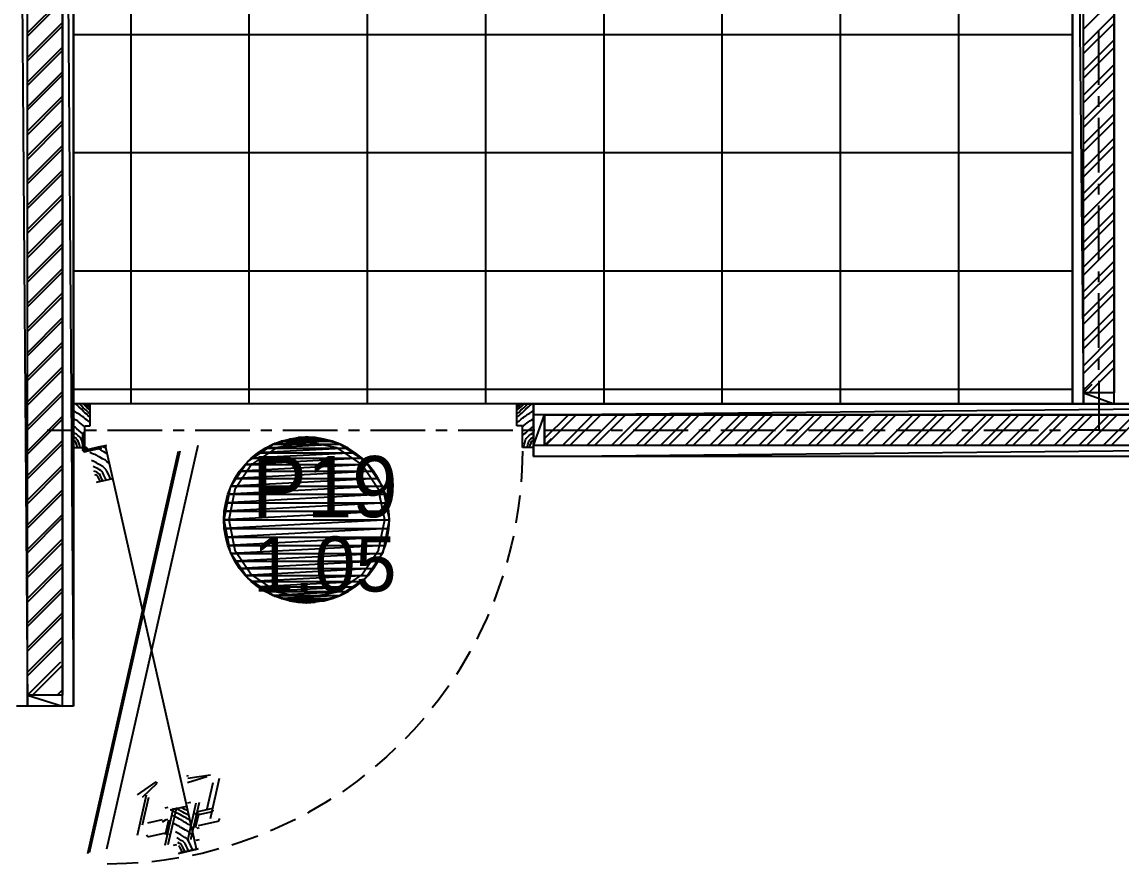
# Model space of a CAD drawing. Header units: millimetres. Extents: x 7649 to 34105, y 3983 to 25377.
# Drawn here: x 21166 to 23674, y 17007 to 18928 of the extents above; entities that cross this region are included whole.
import ezdxf

# ---------------------------------------------------------------- set-up
doc = ezdxf.new("R2010")
doc.units = ezdxf.units.MM

msp = doc.modelspace()

# ---------------------------------------------------------------- linework, layer by layer
at = {"layer": 'GEOMETRY', "color": 7}
for p, q in [((21153.79028, 20786.90139), (21178.66111, 17366.89722)), ((21153.79028, 20786.90139), (21178.66111, 17366.89722)), ((21178.66111, 17366.89722), (21178.66111, 20786.90139)), ((21258.56528, 17366.89722), (21258.56528, 20786.90139)), ((21258.56528, 20786.90139), (21283.96528, 17366.89722)), ((21258.56528, 20786.90139), (21283.96528, 17366.89722)), ((21283.96528, 17366.89722), (21283.96528, 20786.90139)), ((21415.19861, 18056.93056), (21415.19861, 20636.61806)), ((21685.07361, 18056.93056), (21685.07361, 20636.61806)), ((21954.94861, 18056.93056), (21954.94861, 20636.61806)), ((22224.82361, 18056.93056), (22224.82361, 20636.61806)), ((22494.69861, 18056.93056), (22494.69861, 20636.61806)), ((22764.57361, 18056.93056), (22764.57361, 20636.61806)), ((23034.44861, 18056.93056), (23034.44861, 20636.61806)), ((23304.32361, 18056.93056), (23304.32361, 20636.61806)), ((23563.61528, 18056.93056), (23563.61528, 20636.61806)), ((23563.61528, 20636.61806), (23589.01528, 18056.93056)), ((23563.61528, 20636.61806), (23589.01528, 18056.93056)), ((23589.01528, 18056.93056), (23589.01528, 20636.61806)), ((23658.86528, 18056.93056), (23658.86528, 20636.61806)), ((21178.66111, 18903.06806), (21258.56528, 18982.97222)), ((21178.66111, 18895.65972), (21258.56528, 18975.56389)), ((23589.01528, 18912.06389), (23658.86528, 18981.91389)), ((23589.01528, 18873.43472), (23658.86528, 18943.81389)), ((21178.66111, 18846.97639), (21258.56528, 18926.88056)), ((21178.66111, 18839.56806), (21258.56528, 18919.47222)), ((23589.01528, 18855.97222), (23658.86528, 18925.82222)), ((21283.96528, 18899.89306), (23563.61528, 18899.89306)), ((23589.01528, 18817.34306), (23658.86528, 18887.19306)), ((23623.94028, 18784.53472), (23623.94028, 18909.41806)), ((21178.66111, 18790.88472), (21258.56528, 18870.78889)), ((21178.66111, 18783.47639), (21258.56528, 18863.38056)), ((23589.01528, 18799.88056), (23658.86528, 18869.73056)), ((21178.66111, 18734.79306), (21258.56528, 18814.69722)), ((23589.01528, 18761.25139), (23658.86528, 18831.10139)), ((23589.01528, 18743.78889), (23658.86528, 18813.63889)), ((21178.66111, 18727.38472), (21258.56528, 18807.28889)), ((23589.01528, 18705.15972), (23658.86528, 18775.00972)), ((21178.66111, 18678.70139), (21258.56528, 18758.60556)), ((21178.66111, 18670.76389), (21258.56528, 18751.19722)), ((23589.01528, 18687.69722), (23658.86528, 18757.54722)), ((23623.94028, 18734.26389), (23623.94028, 18759.13472)), ((23589.01528, 18649.06806), (23658.86528, 18718.91806)), ((21178.66111, 18622.60972), (21258.56528, 18702.51389)), ((21178.66111, 18614.67222), (21258.56528, 18695.10556)), ((23589.01528, 18631.60556), (23658.86528, 18701.45556)), ((23623.94028, 18584.50972), (23623.94028, 18709.39306)), ((23589.01528, 18592.97639), (23658.86528, 18662.82639)), ((21178.66111, 18566.51806), (21258.56528, 18646.42222)), ((21178.66111, 18558.58056), (21258.56528, 18638.48472)), ((23589.01528, 18574.98472), (23658.86528, 18645.36389)), ((21283.96528, 18630.01806), (23563.61528, 18630.01806)), ((21178.66111, 18510.42639), (21258.56528, 18590.33056)), ((23589.01528, 18536.88472), (23658.86528, 18606.73472)), ((23589.01528, 18518.89306), (23658.86528, 18589.27222)), ((21178.66111, 18502.48889), (21258.56528, 18582.39306)), ((23589.01528, 18480.79306), (23658.86528, 18550.64306)), ((23623.94028, 18534.23889), (23623.94028, 18559.10972)), ((21178.66111, 18454.33472), (21258.56528, 18534.23889)), ((21178.66111, 18446.39722), (21258.56528, 18526.30139)), ((23589.01528, 18462.80139), (23658.86528, 18533.18056)), ((23589.01528, 18424.70139), (23658.86528, 18494.55139)), ((23623.94028, 18384.48472), (23623.94028, 18509.36806)), ((21178.66111, 18398.24306), (21258.56528, 18478.14722)), ((21178.66111, 18390.30556), (21258.56528, 18470.20972)), ((23589.01528, 18406.70972), (23658.86528, 18477.08889)), ((23589.01528, 18368.60972), (23658.86528, 18438.45972)), ((21178.66111, 18342.15139), (21258.56528, 18422.05556)), ((21178.66111, 18334.21389), (21258.56528, 18414.11806)), ((23589.01528, 18350.61806), (23658.86528, 18420.46806)), ((21178.66111, 18286.05972), (21258.56528, 18365.96389)), ((23589.01528, 18312.51806), (23658.86528, 18382.36806)), ((23589.01528, 18294.52639), (23658.86528, 18364.37639)), ((21178.66111, 18278.12222), (21258.56528, 18358.02639)), ((21283.96528, 18360.14306), (23563.61528, 18360.14306)), ((23623.94028, 18334.21389), (23623.94028, 18359.08472)), ((23589.01528, 18256.42639), (23658.86528, 18326.27639)), ((21178.66111, 18229.43889), (21258.56528, 18309.87222)), ((21178.66111, 18222.03056), (21258.56528, 18301.93472)), ((23589.01528, 18238.43472), (23658.86528, 18308.28472)), ((23623.94028, 18184.45972), (23623.94028, 18309.34306)), ((23589.01528, 18199.80556), (23658.86528, 18270.18472)), ((21178.66111, 18173.34722), (21258.56528, 18253.78056)), ((21178.66111, 18165.93889), (21258.56528, 18245.84306)), ((23589.01528, 18182.34306), (23658.86528, 18252.19306)), ((23589.01528, 18143.71389), (23658.86528, 18214.09306)), ((21178.66111, 18117.25556), (21258.56528, 18197.68889)), ((21178.66111, 18109.84722), (21258.56528, 18189.75139)), ((23589.01528, 18126.25139), (23658.86528, 18196.10139)), ((21178.66111, 18061.16389), (21258.56528, 18141.06806)), ((23589.01528, 18087.62222), (23658.86528, 18158.00139)), ((23600.65694, 18081.80139), (23658.86528, 18140.00972)), ((23623.94028, 18134.18889), (23623.94028, 18159.05972)), ((21178.66111, 18053.75556), (21258.56528, 18133.65972)), ((21178.66111, 18005.07222), (21258.56528, 18084.97639)), ((21283.96528, 18090.26806), (23563.61528, 18090.26806)), ((23589.01528, 18081.80139), (23608.59444, 18101.90972)), ((23623.94028, 18109.31806), (23623.94028, 17996.60556)), ((21178.66111, 17997.66389), (21258.56528, 18077.56806)), ((23589.01528, 18056.93056), (23589.01528, 18081.80139)), ((23589.01528, 18081.80139), (23658.86528, 18056.93056)), ((23589.01528, 18081.80139), (23658.86528, 18056.93056)), ((23658.86528, 18081.80139), (23589.01528, 18081.80139)), ((23656.74861, 18081.80139), (23658.86528, 18083.91806)), ((23658.86528, 18056.93056), (23658.86528, 18081.80139)), ((21322.06528, 18056.93056), (21283.96528, 18056.93056)), ((21283.96528, 18056.93056), (21283.96528, 17956.91806)), ((21288.19861, 18038.40972), (21283.96528, 18041.58472)), ((21295.60694, 18050.05139), (21288.19861, 18056.93056)), ((21291.90278, 18035.76389), (21288.19861, 18038.40972)), ((21295.07778, 18033.64722), (21291.90278, 18035.76389)), ((21301.95694, 18044.23056), (21295.60694, 18050.05139)), ((21301.95694, 18052.16806), (21297.19444, 18056.93056)), ((21306.19028, 18047.93472), (21301.95694, 18052.16806)), ((21306.71944, 18039.46806), (21301.95694, 18044.23056)), ((21310.95278, 18051.63889), (21305.66111, 18056.93056)), ((21309.89444, 18044.75972), (21306.19028, 18047.93472)), ((21310.42361, 18035.76389), (21306.71944, 18039.46806)), ((21313.06944, 18042.11389), (21309.89444, 18044.75972)), ((21314.12778, 18033.11806), (21310.42361, 18035.76389)), ((21315.18611, 18047.93472), (21310.95278, 18051.63889)), ((21317.30278, 18051.63889), (21311.48194, 18056.93056)), ((21317.83194, 18037.35139), (21313.06944, 18042.11389)), ((21318.89028, 18044.75972), (21315.18611, 18047.93472)), ((21317.30278, 18052.69722), (21322.06528, 18056.93056)), ((21322.06528, 18047.40556), (21317.30278, 18051.63889)), ((21322.06528, 18034.17639), (21317.83194, 18037.35139)), ((21322.06528, 18042.11389), (21318.89028, 18044.75972)), ((21322.06528, 18006.65972), (21322.06528, 18056.93056)), ((22295.73194, 18006.65972), (22295.73194, 18056.93056)), ((22295.73194, 18056.93056), (22333.83194, 18056.93056)), ((22295.73194, 18052.69722), (22299.96528, 18056.93056)), ((22295.73194, 18047.40556), (22300.49444, 18051.63889)), ((22295.73194, 18042.11389), (22298.90694, 18044.75972)), ((22295.73194, 18034.17639), (22299.96528, 18037.35139)), ((22298.90694, 18044.75972), (22302.08194, 18047.93472)), ((22299.96528, 18037.35139), (22304.72778, 18042.11389)), ((22300.49444, 18051.63889), (22306.31528, 18056.93056)), ((22302.08194, 18047.93472), (22306.84444, 18051.63889)), ((22303.66944, 18033.11806), (22306.84444, 18035.76389)), ((22304.72778, 18042.11389), (22307.90278, 18044.75972)), ((22306.84444, 18051.63889), (22312.13611, 18056.93056)), ((22306.84444, 18035.76389), (22311.07778, 18039.46806)), ((22307.90278, 18044.75972), (22311.60694, 18047.93472)), ((22311.07778, 18039.46806), (22315.84028, 18044.23056)), ((22311.60694, 18047.93472), (22315.84028, 18052.16806)), ((22315.84028, 18052.16806), (22320.60278, 18056.93056)), ((22315.84028, 18044.23056), (22322.19028, 18050.05139)), ((22322.19028, 18050.05139), (22329.59861, 18056.93056)), ((22322.19028, 18033.64722), (22325.36528, 18035.76389)), ((22325.36528, 18035.76389), (22329.59861, 18038.40972)), ((22329.59861, 18038.40972), (22333.83194, 18041.58472)), ((22333.83194, 18031.53056), (24914.04861, 18056.93056)), ((22333.83194, 18031.53056), (24914.04861, 18056.93056)), ((24914.04861, 18056.93056), (22333.83194, 18056.93056)), ((22333.83194, 18056.93056), (22333.83194, 18031.53056)), ((22333.83194, 18056.93056), (22333.83194, 17956.91806)), ((23589.01528, 18056.93056), (23563.61528, 18056.93056)), ((23658.86528, 18056.93056), (23589.01528, 18056.93056)), ((23683.73611, 18056.93056), (23658.86528, 18056.93056)), ((21178.66111, 17948.98056), (21258.56528, 18028.88472)), ((21178.66111, 17941.57222), (21258.56528, 18021.47639)), ((21288.19861, 18020.41806), (21283.96528, 18023.06389)), ((21291.37361, 18018.83056), (21288.19861, 18020.41806)), ((21292.96111, 18017.77222), (21291.37361, 18018.83056)), ((21294.01944, 18017.24306), (21292.96111, 18017.77222)), ((21294.54861, 18016.71389), (21294.01944, 18017.24306)), ((21295.07778, 18016.18472), (21294.54861, 18016.71389)), ((21298.25278, 18032.05972), (21295.07778, 18033.64722)), ((21296.13611, 18015.12639), (21295.07778, 18016.18472)), ((21298.25278, 18013.53889), (21296.13611, 18015.12639)), ((21301.95694, 18029.41389), (21298.25278, 18032.05972)), ((21301.95694, 18010.36389), (21298.25278, 18013.53889)), ((21304.60278, 18027.82639), (21301.95694, 18029.41389)), ((21305.66111, 18007.18889), (21301.95694, 18010.36389)), ((21305.66111, 18026.76806), (21304.60278, 18027.82639)), ((21306.19028, 18026.23889), (21305.66111, 18026.76806)), ((21306.71944, 18025.70972), (21306.19028, 18026.23889)), ((21308.30694, 18024.65139), (21306.71944, 18025.70972)), ((21311.48194, 18022.00556), (21308.30694, 18024.65139)), ((21314.65694, 18019.35972), (21311.48194, 18022.00556)), ((21316.77361, 18030.47222), (21314.12778, 18033.11806)), ((21316.24444, 18018.30139), (21314.65694, 18019.35972)), ((21316.77361, 18017.77222), (21316.24444, 18018.30139)), ((21322.06528, 18026.23889), (21316.77361, 18030.47222)), ((21317.30278, 18017.24306), (21316.77361, 18017.77222)), ((21318.89028, 18016.18472), (21317.30278, 18017.24306)), ((21319.94861, 18015.12639), (21318.89028, 18016.18472)), ((21322.06528, 18013.53889), (21319.94861, 18015.12639)), ((22295.73194, 18026.23889), (22301.02361, 18030.47222)), ((22295.73194, 18013.53889), (22297.84861, 18015.12639)), ((22297.84861, 18015.12639), (22298.90694, 18016.18472)), ((22298.90694, 18016.18472), (22299.96528, 18017.24306)), ((22299.96528, 18017.24306), (22300.49444, 18017.77222)), ((22300.49444, 18017.77222), (22301.55278, 18018.30139)), ((22301.02361, 18030.47222), (22303.66944, 18033.11806)), ((22301.55278, 18018.30139), (22303.14028, 18019.35972)), ((22303.14028, 18019.35972), (22305.78611, 18022.00556)), ((22305.78611, 18022.00556), (22308.96111, 18024.65139)), ((22308.96111, 18024.65139), (22310.54861, 18025.70972)), ((22310.54861, 18025.70972), (22311.07778, 18026.23889)), ((22311.07778, 18026.23889), (22311.60694, 18026.76806)), ((22311.60694, 18026.76806), (22313.19444, 18027.82639)), ((22311.60694, 18007.18889), (22315.31111, 18010.36389)), ((22313.19444, 18027.82639), (22315.84028, 18029.41389)), ((22315.31111, 18010.36389), (22319.54444, 18013.53889)), ((22315.84028, 18029.41389), (22319.54444, 18032.05972)), ((22319.54444, 18032.05972), (22322.19028, 18033.64722)), ((22319.54444, 18013.53889), (22321.13194, 18015.12639)), ((22321.13194, 18015.12639), (22322.19028, 18016.18472)), ((22322.19028, 18016.18472), (22322.71944, 18016.18472)), ((22322.71944, 18016.18472), (22323.24861, 18016.71389)), ((22323.24861, 18016.71389), (22323.77778, 18017.24306)), ((22323.77778, 18017.24306), (22324.83611, 18017.77222)), ((22324.83611, 18017.77222), (22326.42361, 18018.83056)), ((22326.42361, 18018.83056), (22329.59861, 18020.41806)), ((22329.59861, 18020.41806), (22333.83194, 18023.06389)), ((22333.83194, 17961.68056), (22358.70278, 18031.53056)), ((22333.83194, 17961.68056), (22358.70278, 18031.53056)), ((22358.70278, 18031.53056), (22333.83194, 18031.53056)), ((22333.83194, 18031.53056), (22333.83194, 17961.68056)), ((24914.04861, 18031.53056), (22333.83194, 18031.53056)), ((22358.70278, 18031.53056), (22358.70278, 17961.68056)), ((22358.70278, 17977.55556), (22413.20694, 18031.53056)), ((22360.81944, 17961.68056), (22430.66944, 18031.53056)), ((22399.44861, 17961.68056), (22469.29861, 18031.53056)), ((22416.91111, 17961.68056), (22487.29028, 18031.53056)), ((22455.54028, 17961.68056), (22525.39028, 18031.53056)), ((22473.00278, 17961.68056), (22543.38194, 18031.53056)), ((22511.63194, 17961.68056), (22581.48194, 18031.53056)), ((22529.09444, 17961.68056), (22599.47361, 18031.53056)), ((22567.72361, 17961.68056), (22637.57361, 18031.53056)), ((22585.18611, 17961.68056), (22655.56528, 18031.53056)), ((22623.81528, 17961.68056), (22693.66528, 18031.53056)), ((22641.80694, 17961.68056), (22711.65694, 18031.53056)), ((22679.90694, 17961.68056), (22749.75694, 18031.53056)), ((22697.89861, 17961.68056), (22767.74861, 18031.53056)), ((22735.99861, 17961.68056), (22805.84861, 18031.53056)), ((22753.99028, 17961.68056), (22823.84028, 18031.53056)), ((22792.09028, 17961.68056), (22862.46944, 18031.53056)), ((22810.08194, 17961.68056), (22879.93194, 18031.53056)), ((22848.18194, 17961.68056), (22918.56111, 18031.53056)), ((22866.17361, 17961.68056), (22936.02361, 18031.53056)), ((22904.27361, 17961.68056), (22974.65278, 18031.53056)), ((22922.26528, 17961.68056), (22992.11528, 18031.53056)), ((22960.36528, 17961.68056), (23030.74444, 18031.53056)), ((22978.35694, 17961.68056), (23048.20694, 18031.53056)), ((23016.98611, 17961.68056), (23086.83611, 18031.53056)), ((23034.44861, 17961.68056), (23104.29861, 18031.53056)), ((23073.07778, 17961.68056), (23142.92778, 18031.53056)), ((23090.54028, 17961.68056), (23160.39028, 18031.53056)), ((23129.16944, 17961.68056), (23199.01944, 18031.53056)), ((23146.63194, 17961.68056), (23216.48194, 18031.53056)), ((23185.26111, 17961.68056), (23255.11111, 18031.53056)), ((23202.72361, 17961.68056), (23272.57361, 18031.53056)), ((23241.35278, 17961.68056), (23311.20278, 18031.53056)), ((23258.81528, 17961.68056), (23329.19444, 18031.53056)), ((23297.44444, 17961.68056), (23367.29444, 18031.53056)), ((23314.90694, 17961.68056), (23385.28611, 18031.53056)), ((23353.53611, 17961.68056), (23423.38611, 18031.53056)), ((23370.99861, 17961.68056), (23441.37778, 18031.53056)), ((23409.62778, 17961.68056), (23479.47778, 18031.53056)), ((23427.09028, 17961.68056), (23497.46944, 18031.53056)), ((23465.71944, 17961.68056), (23535.56944, 18031.53056)), ((23483.71111, 17961.68056), (23553.56111, 18031.53056)), ((23521.81111, 17961.68056), (23591.66111, 18031.53056)), ((23539.80278, 17961.68056), (23609.65278, 18031.53056)), ((23577.90278, 17961.68056), (23647.75278, 18031.53056)), ((23595.89444, 17961.68056), (23665.74444, 18031.53056)), ((23633.99444, 17961.68056), (23704.37361, 18031.53056)), ((23651.98611, 17961.68056), (23721.83611, 18031.53056)), ((21223.64028, 17996.60556), (21286.08194, 17996.60556)), ((21286.61111, 18003.48472), (21283.96528, 18005.07222)), ((21287.14028, 17989.19722), (21283.96528, 17991.31389)), ((21288.19861, 18002.42639), (21286.61111, 18003.48472)), ((21290.31528, 17987.60972), (21287.14028, 17989.19722)), ((21291.37361, 17999.78056), (21288.19861, 18002.42639)), ((21294.01944, 17984.43472), (21290.31528, 17987.60972)), ((21296.13611, 17995.54722), (21291.37361, 17999.78056)), ((21296.66528, 17982.31806), (21294.01944, 17984.43472)), ((21305.13194, 17988.13889), (21296.13611, 17995.54722)), ((21309.36528, 17990.25556), (21305.13194, 17990.25556)), ((21305.13194, 17952.15556), (21305.13194, 17990.25556)), ((21309.36528, 18004.54306), (21305.66111, 18007.18889)), ((21309.36528, 17990.25556), (21309.36528, 18006.65972)), ((21309.36528, 18006.65972), (21322.06528, 18006.65972)), ((21309.36528, 17947.39306), (21309.36528, 17990.25556)), ((21311.48194, 17996.60556), (21336.35278, 17996.60556)), ((21361.22361, 17996.60556), (21486.10694, 17996.60556)), ((21511.50694, 17996.60556), (21536.37778, 17996.60556)), ((21561.24861, 17996.60556), (21686.13194, 17996.60556)), ((21711.53194, 17996.60556), (21736.40278, 17996.60556)), ((21761.27361, 17996.60556), (21886.15694, 17996.60556)), ((21911.55694, 17996.60556), (21936.42778, 17996.60556)), ((21961.29861, 17996.60556), (22086.18194, 17996.60556)), ((22111.05278, 17996.60556), (22136.45278, 17996.60556)), ((22161.32361, 17996.60556), (22286.20694, 17996.60556)), ((22308.43194, 18006.65972), (22295.73194, 18006.65972)), ((22308.43194, 18004.54306), (22311.60694, 18007.18889)), ((22308.43194, 17956.91806), (22308.43194, 18006.65972)), ((22308.43194, 17984.43472), (22312.13611, 17988.13889)), ((22311.07778, 17996.60556), (22336.47778, 17996.60556)), ((22312.13611, 17988.13889), (22315.84028, 17990.78472)), ((22315.84028, 17990.78472), (22321.13194, 17995.54722)), ((22321.13194, 17995.54722), (22326.42361, 17999.78056)), ((22321.13194, 17982.31806), (22323.77778, 17984.43472)), ((22323.77778, 17984.43472), (22327.48194, 17987.60972)), ((22326.42361, 17999.78056), (22329.06944, 18002.42639)), ((22327.48194, 17987.60972), (22330.65694, 17989.19722)), ((22329.06944, 18002.42639), (22331.18611, 18003.48472)), ((22330.65694, 17989.19722), (22333.83194, 17991.31389)), ((22331.18611, 18003.48472), (22333.83194, 18005.07222)), ((22361.34861, 17996.60556), (22486.23194, 17996.60556)), ((22511.10278, 17996.60556), (22536.50278, 17996.60556)), ((22561.37361, 17996.60556), (22686.25694, 17996.60556)), ((22711.12778, 17996.60556), (22736.52778, 17996.60556)), ((22761.39861, 17996.60556), (22886.28194, 17996.60556)), ((22911.15278, 17996.60556), (22936.55278, 17996.60556)), ((22961.42361, 17996.60556), (23086.30694, 17996.60556)), ((23111.17778, 17996.60556), (23136.04861, 17996.60556)), ((23161.44861, 17996.60556), (23286.33194, 17996.60556)), ((23311.20278, 17996.60556), (23336.07361, 17996.60556)), ((23361.47361, 17996.60556), (23486.35694, 17996.60556)), ((23511.22778, 17996.60556), (23536.09861, 17996.60556)), ((23623.94028, 17996.60556), (23561.49861, 17996.60556)), ((23623.94028, 17996.60556), (23686.38194, 17996.60556)), ((21178.66111, 17892.88889), (21258.56528, 17972.79306)), ((21178.66111, 17885.48056), (21258.56528, 17965.38472)), ((21285.55278, 17980.73056), (21283.96528, 17981.25972)), ((21286.08194, 17972.79306), (21283.96528, 17973.32222)), ((21286.08194, 17980.73056), (21285.55278, 17980.73056)), ((21286.61111, 17980.20139), (21286.08194, 17980.73056)), ((21287.14028, 17971.73472), (21286.08194, 17972.79306)), ((21287.14028, 17979.67222), (21286.61111, 17980.20139)), ((21287.66944, 17979.14306), (21287.14028, 17979.67222)), ((21288.19861, 17971.20556), (21287.14028, 17971.73472)), ((21289.25694, 17978.08472), (21287.66944, 17979.14306)), ((21288.19861, 17970.67639), (21288.19861, 17971.20556)), ((21288.72778, 17969.61806), (21288.19861, 17970.67639)), ((21289.78611, 17966.97222), (21288.72778, 17969.61806)), ((21290.84444, 17976.49722), (21289.25694, 17978.08472)), ((21290.31528, 17964.32639), (21289.78611, 17966.97222)), ((21292.96111, 17956.91806), (21290.31528, 17964.32639)), ((21293.49028, 17973.85139), (21290.84444, 17976.49722)), ((21294.54861, 17971.73472), (21293.49028, 17973.85139)), ((21295.60694, 17968.03056), (21294.54861, 17971.73472)), ((21297.19444, 17963.26806), (21295.60694, 17968.03056)), ((21298.78194, 17980.20139), (21296.66528, 17982.31806)), ((21298.78194, 17956.91806), (21297.19444, 17963.26806)), ((21300.89861, 17977.55556), (21298.78194, 17980.20139)), ((21302.48611, 17973.85139), (21300.89861, 17977.55556)), ((21305.13194, 17963.26806), (21302.48611, 17973.85139)), ((21315.18611, 17952.68472), (21360.16528, 17962.73889)), ((21315.18611, 17952.68472), (21347.99444, 17960.09306)), ((21347.99444, 17959.03472), (21356.46111, 17961.15139)), ((21348.52361, 17956.38889), (21347.99444, 17960.09306)), ((21354.87361, 17957.44722), (21350.64028, 17959.56389)), ((21564.42361, 17040.93056), (21356.46111, 17961.15139)), ((21360.16528, 17040.93056), (21568.65694, 17962.73889)), ((21742.40619, 17966.39322), (21682.27404, 17925.85096)), ((21892.50694, 17964.32639), (21721.58611, 17955.33056)), ((21721.58611, 17955.33056), (21739.04861, 17964.32639)), ((21892.50694, 17964.32639), (21721.58611, 17955.33056)), ((21873.98611, 17971.73472), (21739.04861, 17964.32639)), ((21739.04861, 17964.32639), (21757.56944, 17971.73472)), ((21873.98611, 17971.73472), (21739.04861, 17964.32639)), ((21739.04861, 17964.32639), (21892.50694, 17964.32639)), ((21739.04861, 17964.32639), (21892.50694, 17964.32639)), ((21816.04236, 17981.25972), (21742.40619, 17966.39322)), ((21816.04236, 17970.14722), (21746.7316, 17956.15402)), ((21854.93611, 17976.49722), (21757.56944, 17971.73472)), ((21757.56944, 17971.73472), (21776.61944, 17976.49722)), ((21854.93611, 17976.49722), (21757.56944, 17971.73472)), ((21757.56944, 17971.73472), (21873.98611, 17971.73472)), ((21757.56944, 17971.73472), (21873.98611, 17971.73472)), ((21835.35694, 17979.67222), (21776.61944, 17976.49722)), ((21776.61944, 17976.49722), (21796.19861, 17979.67222)), ((21835.35694, 17979.67222), (21776.61944, 17976.49722)), ((21776.61944, 17976.49722), (21854.93611, 17976.49722)), ((21776.61944, 17976.49722), (21854.93611, 17976.49722)), ((21815.77778, 17980.73056), (21796.19861, 17979.67222)), ((21796.19861, 17979.67222), (21835.35694, 17979.67222)), ((21796.19861, 17979.67222), (21835.35694, 17979.67222)), ((21835.35694, 17979.67222), (21815.77778, 17980.73056)), ((21889.67853, 17966.39322), (21816.04236, 17981.25972)), ((21885.35312, 17956.15402), (21816.04236, 17970.14722)), ((21854.93611, 17976.49722), (21835.35694, 17979.67222)), ((21873.98611, 17971.73472), (21854.93611, 17976.49722)), ((21892.50694, 17964.32639), (21873.98611, 17971.73472)), ((21949.81068, 17925.85096), (21889.67853, 17966.39322)), ((21910.49861, 17955.33056), (21892.50694, 17964.32639)), ((22310.54861, 17956.91806), (22312.13611, 17963.26806)), ((22312.13611, 17963.26806), (22313.72361, 17968.03056)), ((22313.72361, 17968.03056), (22314.78194, 17971.73472)), ((22314.78194, 17971.73472), (22315.31111, 17974.38056)), ((22315.31111, 17974.38056), (22316.89861, 17977.55556)), ((22316.89861, 17977.55556), (22319.01528, 17980.20139)), ((22319.01528, 17980.20139), (22321.13194, 17982.31806)), ((22319.01528, 17956.91806), (22320.60278, 17963.26806)), ((22320.60278, 17963.26806), (22322.19028, 17968.03056)), ((22322.19028, 17968.03056), (22323.24861, 17971.73472)), ((22323.24861, 17971.73472), (22324.30694, 17973.85139)), ((22324.30694, 17973.85139), (22326.42361, 17976.49722)), ((22324.83611, 17956.91806), (22326.95278, 17964.32639)), ((22326.42361, 17976.49722), (22328.54028, 17978.08472)), ((22326.95278, 17964.32639), (22328.01111, 17966.97222)), ((22328.01111, 17966.97222), (22328.54028, 17969.61806)), ((22328.54028, 17978.08472), (22329.59861, 17979.14306)), ((22328.54028, 17969.61806), (22329.06944, 17970.67639)), ((22329.06944, 17970.67639), (22329.59861, 17971.20556)), ((22329.59861, 17979.14306), (22330.65694, 17979.67222)), ((22329.59861, 17971.20556), (22330.65694, 17971.73472)), ((22330.65694, 17979.67222), (22331.18611, 17980.20139)), ((22330.65694, 17971.73472), (22331.71528, 17972.79306)), ((22331.18611, 17980.20139), (22331.71528, 17980.73056)), ((22331.71528, 17980.73056), (22332.24444, 17980.73056)), ((22331.71528, 17972.79306), (22333.83194, 17973.32222)), ((22332.24444, 17980.73056), (22333.83194, 17981.25972)), ((22333.83194, 17936.80972), (24914.04861, 17961.68056)), ((22333.83194, 17936.80972), (24914.04861, 17961.68056)), ((24914.04861, 17961.68056), (22333.83194, 17961.68056)), ((22333.83194, 17961.68056), (22333.83194, 17936.80972)), ((22358.70278, 17961.68056), (22333.83194, 17961.68056)), ((22358.70278, 17961.68056), (22374.57778, 17977.55556)), ((21283.96528, 17956.91806), (21305.13194, 17956.91806)), ((21305.52704, 17954.37677), (21305.13194, 17952.42014)), ((21305.13194, 17951.62639), (21305.66111, 17954.27222)), ((21305.13194, 17952.42014), (21305.52704, 17950.46351)), ((21305.13194, 17951.62639), (21309.89444, 17952.15556)), ((21309.89444, 17952.15556), (21305.13194, 17951.62639)), ((21306.19028, 17949.50972), (21305.13194, 17951.62639)), ((21306.60447, 17955.9747), (21305.52704, 17954.37677)), ((21305.52704, 17950.46351), (21306.60447, 17948.86558)), ((21307.24861, 17956.38889), (21305.66111, 17954.27222)), ((21305.66111, 17954.27222), (21309.89444, 17952.15556)), ((21305.66111, 17954.27222), (21309.89444, 17952.15556)), ((21309.89444, 17952.15556), (21306.19028, 17949.50972)), ((21309.89444, 17952.15556), (21306.19028, 17949.50972)), ((21306.19028, 17949.50972), (21307.77778, 17947.92222)), ((21308.2024, 17957.05212), (21306.60447, 17955.9747)), ((21306.60447, 17948.86558), (21308.2024, 17947.78815)), ((21307.24861, 17956.38889), (21309.89444, 17956.91806)), ((21309.89444, 17952.15556), (21307.24861, 17956.38889)), ((21309.89444, 17952.15556), (21307.24861, 17956.38889)), ((21307.77778, 17947.92222), (21309.89444, 17952.15556)), ((21307.77778, 17947.92222), (21309.89444, 17952.15556)), ((21310.42361, 17947.39306), (21307.77778, 17947.92222)), ((21310.15903, 17957.44722), (21308.2024, 17957.05212)), ((21308.2024, 17947.78815), (21310.15903, 17947.39306)), ((21309.89444, 17956.91806), (21309.89444, 17952.15556)), ((21309.89444, 17956.91806), (21312.54028, 17956.38889)), ((21309.89444, 17952.15556), (21309.89444, 17956.91806)), ((21312.54028, 17956.38889), (21309.89444, 17952.15556)), ((21312.54028, 17956.38889), (21309.89444, 17952.15556)), ((21309.89444, 17952.15556), (21314.12778, 17954.80139)), ((21309.89444, 17952.15556), (21314.12778, 17954.80139)), ((21309.89444, 17952.15556), (21315.18611, 17952.68472)), ((21315.18611, 17952.68472), (21309.89444, 17952.15556)), ((21314.65694, 17950.03889), (21309.89444, 17952.15556)), ((21314.65694, 17950.03889), (21309.89444, 17952.15556)), ((21309.89444, 17952.15556), (21313.06944, 17947.92222)), ((21309.89444, 17952.15556), (21313.06944, 17947.92222)), ((21310.42361, 17947.39306), (21309.89444, 17952.15556)), ((21309.89444, 17952.15556), (21310.42361, 17947.39306)), ((21312.11566, 17957.05212), (21310.15903, 17957.44722)), ((21310.15903, 17947.39306), (21312.11566, 17947.78815)), ((21313.06944, 17947.92222), (21310.42361, 17947.39306)), ((21311.48194, 17947.92222), (21348.52361, 17956.38889)), ((21313.71359, 17955.9747), (21312.11566, 17957.05212)), ((21312.11566, 17947.78815), (21313.71359, 17948.86558)), ((21314.12778, 17954.80139), (21312.54028, 17956.38889)), ((21313.06944, 17947.92222), (21314.65694, 17950.03889)), ((21314.79101, 17954.37677), (21313.71359, 17955.9747)), ((21313.71359, 17948.86558), (21314.79101, 17950.46351)), ((21314.12778, 17954.80139), (21315.18611, 17952.68472)), ((21315.18611, 17952.68472), (21314.65694, 17950.03889)), ((21315.18611, 17952.42014), (21314.79101, 17954.37677)), ((21314.79101, 17950.46351), (21315.18611, 17952.42014)), ((21316.24444, 17030.87639), (21523.67778, 17948.98056)), ((21319.94861, 17032.99306), (21527.38194, 17949.50972)), ((21325.76944, 17943.68889), (21321.00694, 17945.80556)), ((21329.47361, 17942.10139), (21325.76944, 17943.68889)), ((21332.64861, 17941.04306), (21329.47361, 17942.10139)), ((21334.23611, 17939.98472), (21332.64861, 17941.04306)), ((21335.82361, 17939.45556), (21334.23611, 17939.98472)), ((21336.35278, 17939.45556), (21335.82361, 17939.45556)), ((21336.88194, 17938.92639), (21336.35278, 17939.45556)), ((21337.41111, 17938.92639), (21336.88194, 17938.92639)), ((21337.94028, 17938.39722), (21337.41111, 17938.92639)), ((21338.46944, 17937.86806), (21337.94028, 17938.39722)), ((21340.58611, 17936.80972), (21338.46944, 17937.86806)), ((21342.17361, 17953.21389), (21340.05694, 17954.27222)), ((21343.76111, 17934.69306), (21340.58611, 17936.80972)), ((21344.29028, 17952.15556), (21342.17361, 17953.21389)), ((21350.11111, 17930.98889), (21343.76111, 17934.69306)), ((21346.40694, 17951.09722), (21344.29028, 17952.15556)), ((21347.99444, 17950.03889), (21346.40694, 17951.09722)), ((21349.58194, 17948.98056), (21347.99444, 17950.03889)), ((21353.28611, 17946.86389), (21349.58194, 17948.98056)), ((21360.69444, 17942.63056), (21353.28611, 17946.86389)), ((21357.51944, 17955.85972), (21354.87361, 17957.44722)), ((21926.90278, 17944.74722), (21689.30694, 17932.57639)), ((21689.30694, 17932.57639), (21704.65278, 17944.74722)), ((21926.90278, 17944.74722), (21689.30694, 17932.57639)), ((21746.7316, 17956.15402), (21690.1317, 17917.9933)), ((21910.49861, 17955.33056), (21704.65278, 17944.74722)), ((21704.65278, 17944.74722), (21721.58611, 17955.33056)), ((21910.49861, 17955.33056), (21704.65278, 17944.74722)), ((21704.65278, 17944.74722), (21926.90278, 17944.74722)), ((21704.65278, 17944.74722), (21926.90278, 17944.74722)), ((21721.58611, 17955.33056), (21910.49861, 17955.33056)), ((21721.58611, 17955.33056), (21910.49861, 17955.33056)), ((21941.95302, 17917.9933), (21885.35312, 17956.15402)), ((21926.90278, 17944.74722), (21910.49861, 17955.33056)), ((21942.24861, 17932.57639), (21926.90278, 17944.74722)), ((22308.43194, 17948.98056), (22307.37361, 17905.58889)), ((22333.83194, 17956.91806), (22308.43194, 17956.91806)), ((24914.04861, 17936.80972), (22333.83194, 17936.80972)), ((21178.66111, 17836.79722), (21258.56528, 17916.70139)), ((21178.66111, 17828.85972), (21258.56528, 17909.29306)), ((21328.94444, 17925.69722), (21325.24028, 17927.28472)), ((21333.17778, 17911.40972), (21328.41528, 17913.52639)), ((21331.59028, 17924.63889), (21328.94444, 17925.69722)), ((21335.29444, 17922.52222), (21331.59028, 17924.63889)), ((21336.88194, 17909.82222), (21333.17778, 17911.40972)), ((21340.58611, 17919.34722), (21335.29444, 17922.52222)), ((21340.05694, 17908.23472), (21336.88194, 17909.82222)), ((21350.64028, 17913.52639), (21340.58611, 17919.34722)), ((21356.46111, 17927.81389), (21350.11111, 17930.98889)), ((21353.28611, 17911.40972), (21350.64028, 17913.52639)), ((21355.40278, 17909.29306), (21353.28611, 17911.40972)), ((21358.04861, 17906.11806), (21355.40278, 17909.29306)), ((21360.16528, 17925.16806), (21356.46111, 17927.81389)), ((21365.45694, 17920.40556), (21360.16528, 17925.16806)), ((21682.27404, 17925.85096), (21641.73178, 17865.71881)), ((21690.1317, 17917.9933), (21651.97098, 17861.3934)), ((21956.00694, 17918.28889), (21662.84861, 17902.94306)), ((21662.84861, 17902.94306), (21675.54861, 17918.28889)), ((21956.00694, 17918.28889), (21662.84861, 17902.94306)), ((21942.24861, 17932.57639), (21675.54861, 17918.28889)), ((21675.54861, 17918.28889), (21689.30694, 17932.57639)), ((21942.24861, 17932.57639), (21675.54861, 17918.28889)), ((21675.54861, 17918.28889), (21956.00694, 17918.28889)), ((21675.54861, 17918.28889), (21956.00694, 17918.28889)), ((21689.30694, 17932.57639), (21942.24861, 17932.57639)), ((21689.30694, 17932.57639), (21942.24861, 17932.57639)), ((21980.11374, 17861.3934), (21941.95302, 17917.9933)), ((21956.00694, 17918.28889), (21942.24861, 17932.57639)), ((21990.35294, 17865.71881), (21949.81068, 17925.85096)), ((21968.70694, 17902.94306), (21956.00694, 17918.28889)), ((21333.17778, 17902.41389), (21330.53194, 17902.94306)), ((21335.29444, 17893.94722), (21332.11944, 17895.00556)), ((21334.23611, 17901.88472), (21333.17778, 17902.41389)), ((21334.76528, 17901.88472), (21334.23611, 17901.88472)), ((21335.29444, 17901.88472), (21334.76528, 17901.88472)), ((21335.82361, 17901.35556), (21335.29444, 17901.88472)), ((21336.88194, 17893.41806), (21335.29444, 17893.94722)), ((21336.35278, 17900.82639), (21335.82361, 17901.35556)), ((21337.94028, 17900.29722), (21336.35278, 17900.82639)), ((21336.35278, 17878.07222), (21373.39444, 17886.53889)), ((21337.94028, 17893.41806), (21336.88194, 17893.41806)), ((21340.05694, 17898.70972), (21337.94028, 17900.29722)), ((21337.94028, 17892.88889), (21337.94028, 17893.41806)), ((21338.46944, 17892.35972), (21337.94028, 17892.88889)), ((21339.52778, 17890.77222), (21338.46944, 17892.35972)), ((21341.64444, 17886.00972), (21339.52778, 17890.77222)), ((21342.17361, 17906.64722), (21340.05694, 17908.23472)), ((21343.23194, 17896.59306), (21340.05694, 17898.70972)), ((21344.29028, 17880.18889), (21341.64444, 17886.00972)), ((21345.87778, 17904.53056), (21342.17361, 17906.64722)), ((21344.81944, 17893.94722), (21343.23194, 17896.59306)), ((21346.40694, 17890.24306), (21344.81944, 17893.94722)), ((21348.52361, 17902.41389), (21345.87778, 17904.53056)), ((21350.11111, 17881.77639), (21346.40694, 17890.24306)), ((21350.64028, 17899.23889), (21348.52361, 17902.41389)), ((21353.28611, 17893.94722), (21350.64028, 17899.23889)), ((21355.93194, 17888.12639), (21353.28611, 17893.94722)), ((21358.04861, 17883.36389), (21355.93194, 17888.12639)), ((21360.16528, 17902.94306), (21358.04861, 17906.11806)), ((21364.39861, 17894.47639), (21360.16528, 17902.94306)), ((21368.10278, 17885.48056), (21364.39861, 17894.47639)), ((21979.29028, 17886.53889), (21643.26944, 17868.54722)), ((21643.26944, 17868.54722), (21652.26528, 17886.53889)), ((21979.29028, 17886.53889), (21643.26944, 17868.54722)), ((21968.70694, 17902.94306), (21652.26528, 17886.53889)), ((21652.26528, 17886.53889), (21662.84861, 17902.94306)), ((21968.70694, 17902.94306), (21652.26528, 17886.53889)), ((21652.26528, 17886.53889), (21979.29028, 17886.53889)), ((21652.26528, 17886.53889), (21979.29028, 17886.53889)), ((21662.84861, 17902.94306), (21968.70694, 17902.94306)), ((21662.84861, 17902.94306), (21968.70694, 17902.94306)), ((21979.29028, 17886.53889), (21968.70694, 17902.94306)), ((21988.28611, 17868.54722), (21979.29028, 17886.53889)), ((22307.37361, 17905.58889), (22305.25694, 17878.60139)), ((21178.66111, 17780.70556), (21258.56528, 17860.60972)), ((21641.73178, 17865.71881), (21626.86528, 17792.08264)), ((21988.28611, 17868.54722), (21636.39028, 17850.55556)), ((21636.39028, 17850.55556), (21643.26944, 17868.54722)), ((21988.28611, 17868.54722), (21636.39028, 17850.55556)), ((21651.97098, 17861.3934), (21637.97778, 17792.08264)), ((21643.26944, 17868.54722), (21988.28611, 17868.54722)), ((21643.26944, 17868.54722), (21988.28611, 17868.54722)), ((21994.10694, 17792.08264), (21980.11374, 17861.3934)), ((21995.69444, 17850.55556), (21988.28611, 17868.54722)), ((22005.21944, 17792.08264), (21990.35294, 17865.71881)), ((21178.66111, 17772.76806), (21258.56528, 17853.20139)), ((21995.69444, 17850.55556), (21631.09861, 17830.97639)), ((21631.09861, 17830.97639), (21636.39028, 17850.55556)), ((21995.69444, 17850.55556), (21631.09861, 17830.97639)), ((21636.39028, 17850.55556), (21995.69444, 17850.55556)), ((21636.39028, 17850.55556), (21995.69444, 17850.55556)), ((22000.45694, 17830.97639), (21995.69444, 17850.55556)), ((22302.61111, 17847.38056), (22298.90694, 17818.27639)), ((22003.63194, 17811.92639), (21626.86528, 17791.81806)), ((21626.86528, 17791.81806), (21627.92361, 17811.92639)), ((22003.63194, 17811.92639), (21626.86528, 17791.81806)), ((22000.45694, 17830.97639), (21627.92361, 17811.92639)), ((21627.92361, 17811.92639), (21631.09861, 17830.97639)), ((22000.45694, 17830.97639), (21627.92361, 17811.92639)), ((21627.92361, 17811.92639), (22003.63194, 17811.92639)), ((21627.92361, 17811.92639), (22003.63194, 17811.92639)), ((21631.09861, 17830.97639), (22000.45694, 17830.97639)), ((21631.09861, 17830.97639), (22000.45694, 17830.97639)), ((22003.63194, 17811.92639), (22000.45694, 17830.97639)), ((22004.69028, 17791.81806), (22003.63194, 17811.92639)), ((22298.90694, 17818.27639), (22293.61528, 17785.46806)), ((21178.66111, 17724.61389), (21258.56528, 17804.51806)), ((21178.66111, 17716.67639), (21258.56528, 17797.10972)), ((21626.86528, 17792.08264), (21641.73178, 17718.44647)), ((21626.86528, 17791.81806), (22004.69028, 17791.81806)), ((21626.86528, 17791.81806), (22004.69028, 17791.81806)), ((21627.92361, 17772.23889), (21626.86528, 17791.81806)), ((22004.69028, 17791.81806), (21627.92361, 17772.23889)), ((22004.69028, 17791.81806), (21627.92361, 17772.23889)), ((21637.97778, 17792.08264), (21651.97098, 17722.77188)), ((21637.97778, 17791.81806), (21994.10694, 17791.81806)), ((21980.11374, 17722.77188), (21994.10694, 17792.08264)), ((21990.35294, 17718.44647), (22005.21944, 17792.08264)), ((22003.63194, 17772.23889), (22004.69028, 17791.81806)), ((21627.92361, 17772.23889), (22003.63194, 17772.23889)), ((21627.92361, 17772.23889), (22003.63194, 17772.23889)), ((21631.09861, 17752.65972), (21627.92361, 17772.23889)), ((22003.63194, 17772.23889), (21631.09861, 17752.65972)), ((22003.63194, 17772.23889), (21631.09861, 17752.65972)), ((22000.45694, 17752.65972), (22003.63194, 17772.23889)), ((21178.66111, 17668.52222), (21258.56528, 17748.42639)), ((21178.66111, 17660.58472), (21258.56528, 17740.48889)), ((21631.09861, 17752.65972), (22000.45694, 17752.65972)), ((21631.09861, 17752.65972), (22000.45694, 17752.65972)), ((21636.39028, 17733.60972), (21631.09861, 17752.65972)), ((22000.45694, 17752.65972), (21636.39028, 17733.60972)), ((22000.45694, 17752.65972), (21636.39028, 17733.60972)), ((21636.39028, 17733.60972), (21995.69444, 17733.60972)), ((21636.39028, 17733.60972), (21995.69444, 17733.60972)), ((21643.26944, 17715.08889), (21636.39028, 17733.60972)), ((21995.69444, 17733.60972), (21643.26944, 17715.08889)), ((21995.69444, 17733.60972), (21643.26944, 17715.08889)), ((21988.28611, 17715.08889), (21995.69444, 17733.60972)), ((21995.69444, 17733.60972), (22000.45694, 17752.65972)), ((22287.79444, 17754.77639), (22283.03194, 17732.55139)), ((21641.73178, 17718.44647), (21682.27404, 17658.31432)), ((21643.26944, 17715.08889), (21988.28611, 17715.08889)), ((21643.26944, 17715.08889), (21988.28611, 17715.08889)), ((21652.26528, 17697.62639), (21643.26944, 17715.08889)), ((21651.97098, 17722.77188), (21690.1317, 17666.17198)), ((21988.28611, 17715.08889), (21652.26528, 17697.62639)), ((21988.28611, 17715.08889), (21652.26528, 17697.62639)), ((21941.95302, 17666.17198), (21980.11374, 17722.77188)), ((21949.81068, 17658.31432), (21990.35294, 17718.44647)), ((21979.29028, 17697.62639), (21988.28611, 17715.08889)), ((22283.03194, 17732.55139), (22272.97778, 17694.45139)), ((21178.66111, 17612.43056), (21258.56528, 17692.33472)), ((21178.66111, 17604.49306), (21258.56528, 17684.39722)), ((21652.26528, 17697.62639), (21979.29028, 17697.62639)), ((21652.26528, 17697.62639), (21979.29028, 17697.62639)), ((21662.84861, 17680.69306), (21652.26528, 17697.62639)), ((21979.29028, 17697.62639), (21662.84861, 17680.69306)), ((21979.29028, 17697.62639), (21662.84861, 17680.69306)), ((21968.70694, 17680.69306), (21979.29028, 17697.62639)), ((21662.84861, 17680.69306), (21968.70694, 17680.69306)), ((21662.84861, 17680.69306), (21968.70694, 17680.69306)), ((21675.54861, 17665.34722), (21662.84861, 17680.69306)), ((21968.70694, 17680.69306), (21675.54861, 17665.34722)), ((21968.70694, 17680.69306), (21675.54861, 17665.34722)), ((21675.54861, 17665.34722), (21956.00694, 17665.34722)), ((21675.54861, 17665.34722), (21956.00694, 17665.34722)), ((21689.30694, 17651.58889), (21675.54861, 17665.34722)), ((21682.27404, 17658.31432), (21742.40619, 17617.77206)), ((21956.00694, 17665.34722), (21689.30694, 17651.58889)), ((21956.00694, 17665.34722), (21689.30694, 17651.58889)), ((21690.1317, 17666.17198), (21746.7316, 17628.01126)), ((21885.35312, 17628.01126), (21941.95302, 17666.17198)), ((21889.67853, 17617.77206), (21949.81068, 17658.31432)), ((21942.24861, 17651.58889), (21956.00694, 17665.34722)), ((21956.00694, 17665.34722), (21968.70694, 17680.69306)), ((22263.45278, 17664.28889), (22258.69028, 17648.94306)), ((21178.66111, 17556.33889), (21258.56528, 17636.24306)), ((21689.30694, 17651.58889), (21942.24861, 17651.58889)), ((21689.30694, 17651.58889), (21942.24861, 17651.58889)), ((21704.65278, 17638.88889), (21689.30694, 17651.58889)), ((21942.24861, 17651.58889), (21704.65278, 17638.88889)), ((21942.24861, 17651.58889), (21704.65278, 17638.88889)), ((21704.65278, 17638.88889), (21926.90278, 17638.88889)), ((21704.65278, 17638.88889), (21926.90278, 17638.88889)), ((21721.58611, 17628.30556), (21704.65278, 17638.88889)), ((21926.90278, 17638.88889), (21721.58611, 17628.30556)), ((21926.90278, 17638.88889), (21721.58611, 17628.30556)), ((21910.49861, 17628.30556), (21926.90278, 17638.88889)), ((21926.90278, 17638.88889), (21942.24861, 17651.58889)), ((22258.69028, 17648.94306), (22243.87361, 17607.66806)), ((21178.66111, 17548.40139), (21258.56528, 17628.30556)), ((21721.58611, 17628.30556), (21910.49861, 17628.30556)), ((21721.58611, 17628.30556), (21910.49861, 17628.30556)), ((21739.04861, 17619.30972), (21721.58611, 17628.30556)), ((21910.49861, 17628.30556), (21739.04861, 17619.30972)), ((21910.49861, 17628.30556), (21739.04861, 17619.30972)), ((21739.04861, 17619.30972), (21892.50694, 17619.30972)), ((21739.04861, 17619.30972), (21892.50694, 17619.30972)), ((21757.56944, 17612.43056), (21739.04861, 17619.30972)), ((21742.40619, 17617.77206), (21816.04236, 17602.90556)), ((21746.7316, 17628.01126), (21816.04236, 17614.01806)), ((21892.50694, 17619.30972), (21757.56944, 17612.43056)), ((21892.50694, 17619.30972), (21757.56944, 17612.43056)), ((21757.56944, 17612.43056), (21873.98611, 17612.43056)), ((21757.56944, 17612.43056), (21873.98611, 17612.43056)), ((21776.61944, 17607.13889), (21757.56944, 17612.43056)), ((21873.98611, 17612.43056), (21776.61944, 17607.13889)), ((21873.98611, 17612.43056), (21776.61944, 17607.13889)), ((21816.04236, 17614.01806), (21885.35312, 17628.01126)), ((21816.04236, 17602.90556), (21889.67853, 17617.77206)), ((21854.93611, 17607.13889), (21873.98611, 17612.43056)), ((21873.98611, 17612.43056), (21892.50694, 17619.30972)), ((21892.50694, 17619.30972), (21910.49861, 17628.30556)), ((21776.61944, 17607.13889), (21854.93611, 17607.13889)), ((21854.93611, 17607.13889), (21776.61944, 17607.13889)), ((21776.61944, 17607.13889), (21796.19861, 17603.96389)), ((21796.19861, 17603.96389), (21854.93611, 17607.13889)), ((21796.19861, 17603.96389), (21854.93611, 17607.13889)), ((21835.35694, 17603.96389), (21796.19861, 17603.96389)), ((21835.35694, 17603.96389), (21796.19861, 17603.96389)), ((21796.19861, 17603.96389), (21815.77778, 17602.90556)), ((21815.77778, 17602.90556), (21835.35694, 17603.96389)), ((21854.93611, 17607.13889), (21835.35694, 17603.96389)), ((22243.87361, 17607.66806), (22242.81528, 17605.55139)), ((21178.66111, 17500.24722), (21258.56528, 17580.15139)), ((21178.66111, 17492.30972), (21258.56528, 17572.21389)), ((22226.94028, 17567.45139), (22208.41944, 17527.76389)), ((22230.64444, 17576.44722), (22226.94028, 17567.45139)), ((21178.66111, 17444.15556), (21258.56528, 17524.05972)), ((21178.66111, 17436.21806), (21258.56528, 17516.12222)), ((22208.41944, 17527.76389), (22204.18611, 17519.82639)), ((22187.78194, 17489.13472), (22165.55694, 17451.56389)), ((22189.36944, 17492.30972), (22187.78194, 17489.13472)), ((21178.66111, 17391.76806), (21254.86111, 17467.96806)), ((21190.30278, 17391.76806), (21258.56528, 17460.03056)), ((22165.55694, 17451.56389), (22157.61944, 17438.86389)), ((21178.66111, 17391.76806), (21198.76944, 17411.87639)), ((22140.15694, 17412.93472), (22116.34444, 17379.59722)), ((21178.66111, 17366.89722), (21178.66111, 17391.76806)), ((21178.66111, 17391.76806), (21258.56528, 17366.89722)), ((21178.66111, 17391.76806), (21258.56528, 17366.89722)), ((21258.56528, 17391.76806), (21178.66111, 17391.76806)), ((21246.39444, 17391.76806), (21258.56528, 17403.93889)), ((21258.56528, 17366.89722), (21258.56528, 17391.76806)), ((21178.66111, 17366.89722), (21153.79028, 17366.89722)), ((21258.56528, 17366.89722), (21178.66111, 17366.89722)), ((21283.96528, 17366.89722), (21258.56528, 17366.89722)), ((22116.34444, 17379.59722), (22102.58611, 17362.66389)), ((22083.00694, 17338.85139), (22060.25278, 17312.92222)), ((22060.25278, 17312.92222), (22040.67361, 17292.28472)), ((22018.44861, 17270.58889), (21998.34028, 17251.00972)), ((21998.34028, 17251.00972), (21972.41111, 17228.78472)), ((21544.31528, 17206.55972), (21544.84444, 17210.26389)), ((21544.84444, 17202.32639), (21596.17361, 17210.26389)), ((21948.06944, 17209.20556), (21931.13611, 17195.44722)), ((21429.48611, 17164.75556), (21472.34861, 17193.85972)), ((21441.12778, 17158.93472), (21474.46528, 17191.21389)), ((21472.34861, 17191.21389), (21474.46528, 17193.85972)), ((21544.31528, 17192.27222), (21588.23611, 17206.55972)), ((21588.23611, 17129.30139), (21602.52361, 17192.27222)), ((21596.17361, 17110.25139), (21616.81111, 17202.32639)), ((21931.13611, 17195.44722), (21897.79861, 17171.63472)), ((21429.48611, 17072.68056), (21450.65278, 17164.75556)), ((21441.12778, 17095.96389), (21455.41528, 17158.93472)), ((21492.98611, 17134.59306), (21499.86528, 17136.18056)), ((21492.98611, 17049.39722), (21512.03611, 17134.59306)), ((21499.86528, 17050.98472), (21519.44444, 17136.18056)), ((21505.15694, 17130.35972), (21542.19861, 17138.82639)), ((21523.14861, 17129.83056), (21517.32778, 17133.00556)), ((21534.26111, 17133.53472), (21528.96944, 17135.65139)), ((21537.96528, 17130.88889), (21534.26111, 17133.53472)), ((21544.84444, 17146.23472), (21551.72361, 17147.82222)), ((21544.84444, 17061.03889), (21563.89444, 17146.23472)), ((21551.72361, 17062.62639), (21571.30278, 17147.82222)), ((21568.65694, 17126.65556), (21601.46528, 17134.06389)), ((21858.64028, 17146.76389), (21821.06944, 17124.53889)), ((21871.34028, 17154.70139), (21858.64028, 17146.76389)), ((21453.82778, 17100.72639), (21486.63611, 17108.13472)), ((21486.63611, 17102.84306), (21495.10278, 17108.13472)), ((21494.04444, 17107.60556), (21498.80694, 17108.66389)), ((21494.04444, 17074.26806), (21501.45278, 17107.60556)), ((21512.03611, 17126.65556), (21505.15694, 17130.35972)), ((21515.74028, 17114.48472), (21507.80278, 17118.18889)), ((21517.85694, 17123.48056), (21512.03611, 17126.65556)), ((21521.56111, 17111.30972), (21515.74028, 17114.48472)), ((21523.14861, 17120.83472), (21517.85694, 17123.48056)), ((21525.79444, 17108.66389), (21521.56111, 17111.30972)), ((21528.44028, 17127.18472), (21523.14861, 17129.83056)), ((21527.91111, 17118.71806), (21523.14861, 17120.83472)), ((21529.49861, 17107.07639), (21525.79444, 17108.66389)), ((21532.14444, 17116.60139), (21527.91111, 17118.71806)), ((21533.20278, 17125.06806), (21528.44028, 17127.18472)), ((21531.61528, 17105.48889), (21529.49861, 17107.07639)), ((21535.31944, 17114.48472), (21532.14444, 17116.60139)), ((21536.90694, 17122.95139), (21533.20278, 17125.06806)), ((21540.61111, 17111.83889), (21535.31944, 17114.48472)), ((21540.08194, 17120.83472), (21536.90694, 17122.95139)), ((21541.66944, 17129.30139), (21537.96528, 17130.88889)), ((21543.25694, 17119.24722), (21540.08194, 17120.83472)), ((21544.31528, 17109.72222), (21540.61111, 17111.83889)), ((21544.84444, 17127.71389), (21541.66944, 17129.30139)), ((21547.49028, 17117.13056), (21543.25694, 17119.24722)), ((21546.96111, 17108.13472), (21544.31528, 17109.72222)), ((21549.60694, 17106.54722), (21546.96111, 17108.13472)), ((21557.54444, 17121.89306), (21562.30694, 17122.95139)), ((21562.30694, 17089.61389), (21570.24444, 17122.95139)), ((21563.36528, 17118.18889), (21600.93611, 17126.65556)), ((21563.36528, 17118.18889), (21568.65694, 17126.65556)), ((21601.08081, 17127.2302), (21601.75115, 17127.53107)), ((21601.75115, 17127.53107), (21602.23758, 17128.04811)), ((21602.23758, 17128.04811), (21602.49496, 17128.7099)), ((21602.49496, 17128.7099), (21602.47813, 17129.44505)), ((21615.24341, 17105.3713), (21616.56436, 17106.7746)), ((21616.56436, 17106.7746), (21617.26247, 17108.5709)), ((21617.26247, 17108.5709), (21617.21626, 17110.56661)), ((21790.37778, 17108.13472), (21782.44028, 17104.43056)), ((21821.06944, 17124.53889), (21817.89444, 17122.95139)), ((21516.79861, 17096.49306), (21512.56528, 17098.60972)), ((21519.44444, 17094.90556), (21516.79861, 17096.49306)), ((21522.09028, 17093.84722), (21519.44444, 17094.90556)), ((21523.14861, 17093.31806), (21522.09028, 17093.84722)), ((21524.20694, 17092.78889), (21523.14861, 17093.31806)), ((21524.73611, 17092.78889), (21524.20694, 17092.78889)), ((21524.73611, 17092.25972), (21524.73611, 17092.78889)), ((21525.26528, 17092.25972), (21524.73611, 17092.25972)), ((21526.32361, 17091.20139), (21525.26528, 17092.25972)), ((21528.44028, 17090.14306), (21526.32361, 17091.20139)), ((21532.14444, 17088.02639), (21528.44028, 17090.14306)), ((21533.20278, 17104.95972), (21531.61528, 17105.48889)), ((21539.55278, 17083.79306), (21532.14444, 17088.02639)), ((21534.79028, 17103.90139), (21533.20278, 17104.95972)), ((21537.43611, 17102.31389), (21534.79028, 17103.90139)), ((21541.66944, 17099.66806), (21537.43611, 17102.31389)), ((21543.25694, 17082.20556), (21539.55278, 17083.79306)), ((21546.43194, 17097.02222), (21541.66944, 17099.66806)), ((21545.37361, 17080.61806), (21543.25694, 17082.20556)), ((21549.07778, 17095.96389), (21546.43194, 17097.02222)), ((21552.78194, 17093.84722), (21549.07778, 17095.96389)), ((21565.48194, 17088.55556), (21570.24444, 17089.61389)), ((21569.18611, 17094.37639), (21613.10694, 17104.43056)), ((21613.42114, 17104.55458), (21615.24341, 17105.3713)), ((21742.75278, 17085.90972), (21733.75694, 17082.20556)), ((21782.44028, 17104.43056), (21742.75278, 17085.90972)), ((21450.7768, 17072.8945), (21451.59336, 17071.07311)), ((21451.59336, 17071.07311), (21452.9963, 17069.75218)), ((21452.9963, 17069.75218), (21454.79225, 17069.05389)), ((21454.79225, 17069.05389), (21456.7878, 17069.10041)), ((21456.47361, 17068.97639), (21500.39444, 17079.03056)), ((21501.45278, 17074.26806), (21506.21528, 17075.32639)), ((21528.44028, 17073.20972), (21516.79861, 17080.08889)), ((21525.26528, 17063.15556), (21519.97361, 17066.33056)), ((21529.49861, 17060.50972), (21525.26528, 17063.15556)), ((21537.96528, 17066.85972), (21528.44028, 17073.20972)), ((21533.20278, 17058.39306), (21529.49861, 17060.50972)), ((21535.84861, 17056.27639), (21533.20278, 17058.39306)), ((21538.49444, 17053.10139), (21535.84861, 17056.27639)), ((21540.61111, 17065.27222), (21537.96528, 17066.85972)), ((21543.25694, 17063.15556), (21540.61111, 17065.27222)), ((21545.37361, 17059.98056), (21543.25694, 17063.15556)), ((21547.49028, 17079.03056), (21545.37361, 17080.61806)), ((21547.49028, 17056.27639), (21545.37361, 17059.98056)), ((21553.31111, 17073.73889), (21547.49028, 17079.03056)), ((21551.72361, 17048.33889), (21547.49028, 17056.27639)), ((21558.60278, 17067.91806), (21553.31111, 17073.73889)), ((21563.89444, 17061.03889), (21571.30278, 17062.62639)), ((21702.53611, 17068.97639), (21661.26111, 17054.68889)), ((21704.65278, 17070.03472), (21702.53611, 17068.97639)), ((21512.03611, 17049.39722), (21519.44444, 17050.98472)), ((21525.79444, 17053.63056), (21522.09028, 17055.74722)), ((21568.65694, 17040.93056), (21523.67778, 17030.87639)), ((21523.67778, 17030.87639), (21568.65694, 17040.93056)), ((21525.26528, 17047.28056), (21524.20694, 17047.80972)), ((21525.79444, 17046.75139), (21525.26528, 17047.28056)), ((21527.91111, 17052.57222), (21525.79444, 17053.63056)), ((21525.79444, 17046.22222), (21525.79444, 17046.75139)), ((21526.85278, 17044.63472), (21525.79444, 17046.22222)), ((21529.49861, 17039.34306), (21526.85278, 17044.63472)), ((21527.38194, 17032.99306), (21564.42361, 17040.93056)), ((21530.55694, 17049.92639), (21527.91111, 17052.57222)), ((21532.14444, 17034.05139), (21529.49861, 17039.34306)), ((21532.14444, 17047.80972), (21530.55694, 17049.92639)), ((21534.26111, 17043.57639), (21532.14444, 17047.80972)), ((21537.96528, 17035.10972), (21534.26111, 17043.57639)), ((21541.14028, 17047.80972), (21538.49444, 17053.10139)), ((21543.78611, 17041.98889), (21541.14028, 17047.80972)), ((21545.90278, 17036.69722), (21543.78611, 17041.98889)), ((21555.42778, 17039.34306), (21551.72361, 17048.33889)), ((21615.75278, 17040.93056), (21577.12361, 17030.87639)), ((21661.26111, 17054.68889), (21645.38611, 17049.92639)), ((21404.61528, 17007.59306), (21360.69444, 17006.53472)), ((21431.07361, 17009.18056), (21404.61528, 17007.59306)), ((21491.39861, 17015.00139), (21462.29444, 17011.82639)), ((21524.20694, 17020.29306), (21491.39861, 17015.00139)), ((21577.12361, 17030.87639), (21554.89861, 17026.11389))]:
    msp.add_line(p, q, dxfattribs=at)
at = {"layer": 'RECTANGLES', "color": 7}
for p, q in [((21283.96528, 20786.90139), (21283.96528, 17366.89722)), ((21178.66111, 17391.76806), (21178.66111, 20762.03056)), ((21258.56528, 20762.03056), (21258.56528, 17391.76806)), ((21283.96528, 18056.93056), (21283.96528, 20636.61806)), ((23563.61528, 18056.93056), (23563.61528, 20636.61806)), ((23563.61528, 20636.61806), (23563.61528, 18056.93056)), ((23589.01528, 18081.80139), (23589.01528, 20611.74722)), ((23658.86528, 20611.74722), (23658.86528, 18081.80139)), ((23658.86528, 18081.80139), (23589.01528, 18081.80139)), ((23563.61528, 18056.93056), (21283.96528, 18056.93056)), ((22333.83194, 18056.93056), (24914.04861, 18056.93056)), ((22333.83194, 17936.80972), (22333.83194, 18056.93056)), ((23683.73611, 18056.93056), (23563.61528, 18056.93056)), ((22358.70278, 18031.53056), (24888.64861, 18031.53056)), ((22358.70278, 17961.68056), (22358.70278, 18031.53056)), ((24888.64861, 17961.68056), (22358.70278, 17961.68056)), ((24914.04861, 17936.80972), (22333.83194, 17936.80972)), ((21258.56528, 17391.76806), (21178.66111, 17391.76806)), ((21283.96528, 17366.89722), (21153.79028, 17366.89722))]:
    msp.add_line(p, q, dxfattribs=at)

# ---------------------------------------------------------------- texts
at = {"layer": 'TEXT'}
for s, height, p in [('P19', 139.69947, (21691.42361, 17797.93533)), ('1.05', 125.72947, (21693.54028, 17628.3607))]:
    msp.add_text(s, height=height, dxfattribs=at).set_placement(p)

doc.saveas('drawing.dxf')
